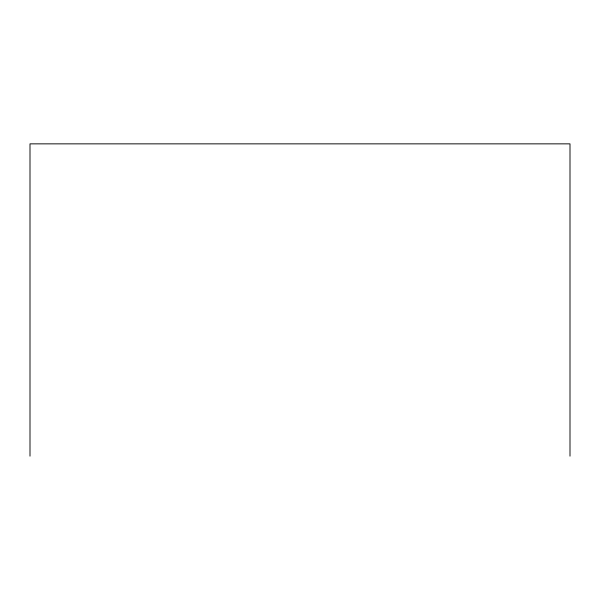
<?xml version="1.0" encoding="UTF-8"?>
<svg xmlns="http://www.w3.org/2000/svg" width="600" height="600" viewBox="0 0 600 600"><rect width="100%" height="100%" fill="white"/><g stroke="black" fill="none" stroke-linecap="round" stroke-linejoin="round"><path stroke-width="0.9" d="M570 456.143L570 143.858L30 143.858L30 456.143"/></g></svg>
